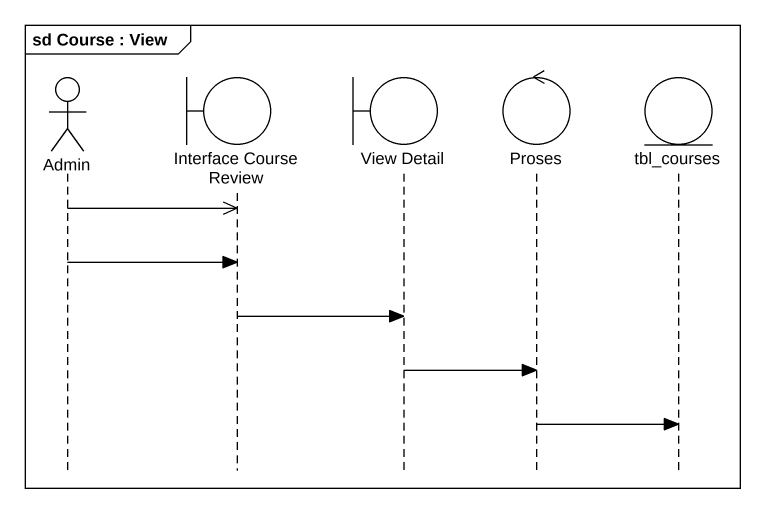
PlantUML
@startuml
mainframe sd Course : View
hide footbox
actor Admin
boundary "Interface Course Review" as Interface_Course_Review
boundary "View Detail" as View_Detail
control Proses
entity tbl_courses

Admin ->> Interface_Course_Review
Admin -> Interface_Course_Review
Interface_Course_Review -> View_Detail
View_Detail -> Proses
Proses -> tbl_courses
@enduml
